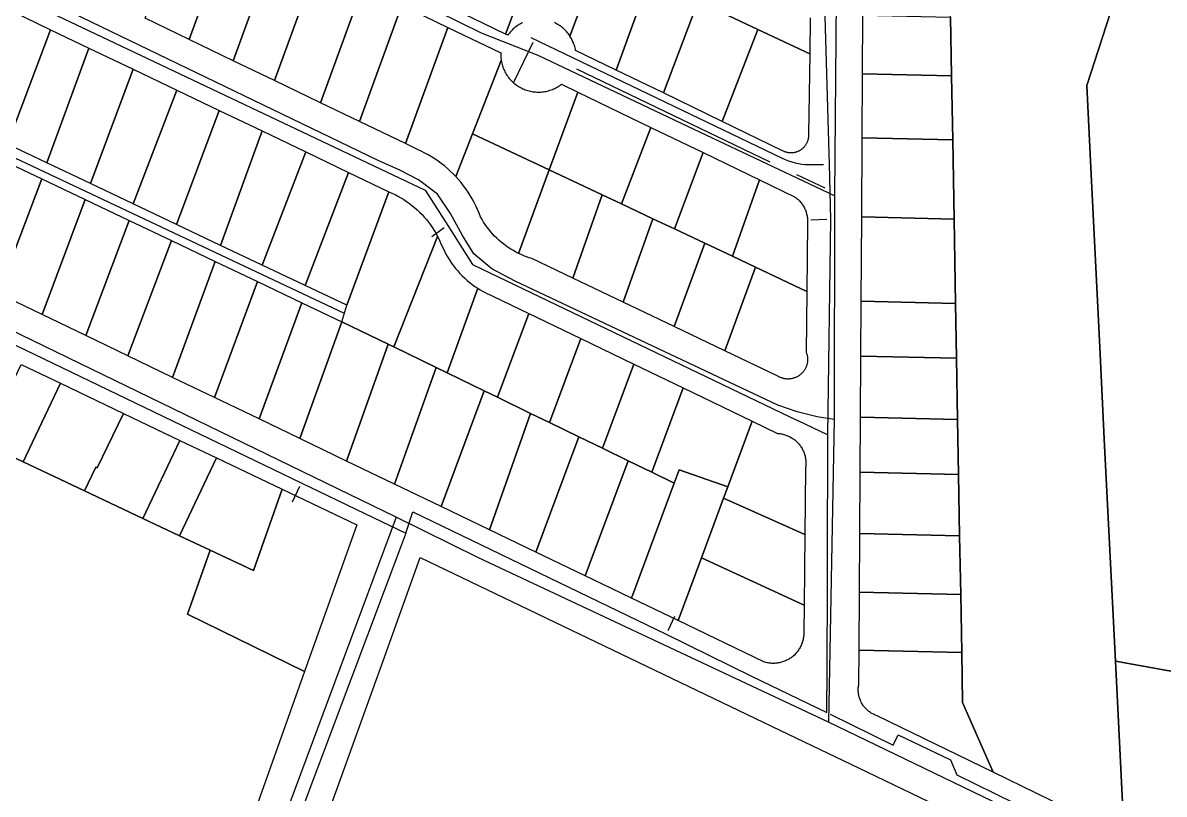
# Model space of a CAD drawing. Extents: x 1876309 to 1899261, y 443723 to 466661.
# Drawn here: x 1894257 to 1895567, y 452837 to 453722 of the extents above; entities that cross this region are included whole.
import ezdxf

# ---------------------------------------------------------------- set-up
doc = ezdxf.new("R2010")
doc.units = 0
doc.header["$MEASUREMENT"] = 0
for name, color, linetype in [('Parcels', 31, 'Continuous'), ('Roads', 7, 'Continuous'), ('Waterlines', 5, 'Continuous')]:
    doc.layers.add(name, color=color, linetype=linetype)

msp = doc.modelspace()

# ---------------------------------------------------------------- linework, layer by layer
at = {"layer": 'Parcels'}
for points in [[(1895328.8, 453337.2), (1895327.8, 453400.3), (1895326, 453497), (1895324.4, 453588), (1895323.1, 453661.4), (1895321.9, 453728.9), (1895320.4, 453817.8), (1895319, 453896.4), (1895536.8, 453831.3), (1895478.3, 453650.4), (1895483, 453555.8), (1895487.9, 453456.7), (1895493.2, 453350), (1895498.8, 453236.6), (1895511.1, 452989.5), (1895521.1, 452788.5), (1895370.8, 452861.8), (1895335.8, 452942), (1895334.8, 452999.3), (1895333.6, 453065.9), (1895332.4, 453133.5), (1895331.2, 453203.8), (1895330.1, 453267.1), (1895328.8, 453337.2)], [(1894860.2, 453840.4), (1894811.3, 453709.5), (1894750.4, 453738.9), (1894799.3, 453869.7), (1894860.2, 453840.4)], [(1894397.7, 453727.7), (1894446.2, 453860.9), (1894496.5, 453836.7), (1894448, 453703.4), (1894397.7, 453727.7)], [(1894547.2, 453812.2), (1894498.7, 453678.9), (1894448, 453703.4), (1894496.5, 453836.7), (1894547.2, 453812.2)], [(1894594.5, 453789.5), (1894546, 453656.1), (1894498.7, 453678.9), (1894547.2, 453812.2), (1894594.5, 453789.5)], [(1894647.2, 453764.2), (1894598.7, 453630.7), (1894546, 453656.1), (1894594.5, 453789.5), (1894647.2, 453764.2)], [(1895032.4, 453747.2), (1894992.3, 453641.9), (1894938.2, 453668.2), (1894976.6, 453773.6), (1895032.4, 453747.2)], [(1894647.2, 453764.2), (1894692, 453742.6), (1894643.4, 453609.1), (1894598.7, 453630.7), (1894647.2, 453764.2)], [(1894992.3, 453641.9), (1895032.4, 453747.2), (1895053.8, 453737.1), (1895100.7, 453714.9), (1895060, 453609.1), (1894992.3, 453641.9)], [(1894289, 453714.5), (1894239.6, 453583.1), (1894191.7, 453605.8), (1894242.5, 453736.8), (1894289, 453714.5)], [(1894744.8, 453717.2), (1894696.2, 453583.7), (1894643.4, 453609.1), (1894692, 453742.6), (1894744.8, 453717.2)], [(1895221, 453663.8), (1895221.4, 453731.3), (1895321.9, 453728.9), (1895323.1, 453661.4), (1895221, 453663.8)], [(1894332.8, 453693.5), (1894284.6, 453561.7), (1894239.6, 453583.1), (1894289, 453714.5), (1894332.8, 453693.5)], [(1894806.2, 453679), (1894773.4, 453595), (1894754.2, 453545.8), (1894751, 453549), (1894747.8, 453552.1), (1894744.4, 453555.2), (1894741, 453558.1), (1894737.4, 453560.9), (1894733.8, 453563.5), (1894730.1, 453566.1), (1894726.3, 453568.5), (1894722.4, 453570.8), (1894718.4, 453572.9), (1894714.4, 453575), (1894710.3, 453576.8), (1894696.2, 453583.7), (1894744.8, 453717.2), (1894805.7, 453687.9), (1894805.6, 453686.4), (1894805.7, 453684.9), (1894805.7, 453683.4), (1894805.8, 453681.9), (1894806, 453680.4), (1894806.2, 453679)], [(1895060, 453609.1), (1895100.7, 453714.9), (1895160.4, 453686.7), (1895158.9, 453594.1), (1895159, 453593.4), (1895158.9, 453592.7), (1895158.9, 453592), (1895158.9, 453591.3), (1895158.8, 453590.6), (1895158.7, 453589.9), (1895158.5, 453589.2), (1895158.4, 453588.5), (1895158.2, 453587.9), (1895158, 453587.2), (1895157.8, 453586.5), (1895157.5, 453585.9), (1895157.3, 453585.2), (1895157, 453584.6), (1895156.7, 453583.9), (1895156.3, 453583.3), (1895156, 453582.7), (1895155.6, 453582.1), (1895155.2, 453581.6), (1895154.8, 453581), (1895154.4, 453580.4), (1895153.9, 453579.9), (1895153.4, 453579.4), (1895152.9, 453578.9), (1895152.4, 453578.4), (1895151.9, 453577.9), (1895151.4, 453577.5), (1895150.8, 453577.1), (1895150.2, 453576.7), (1895149.7, 453576.3), (1895149.1, 453575.9), (1895148.5, 453575.6), (1895147.8, 453575.2), (1895147.2, 453574.9), (1895146.6, 453574.6), (1895145.9, 453574.4), (1895145.2, 453574.1), (1895144.6, 453573.9), (1895143.9, 453573.7), (1895143.2, 453573.6), (1895142.5, 453573.4), (1895141.8, 453573.3), (1895141.1, 453573.2), (1895140.5, 453573.2), (1895139.8, 453573.1), (1895139.1, 453573.1), (1895138.4, 453573.1), (1895137.7, 453573.1), (1895137, 453573.2), (1895136.3, 453573.2), (1895135.6, 453573.3), (1895134.9, 453573.5), (1895134.2, 453573.6), (1895133.5, 453573.8), (1895132.8, 453574), (1895132.2, 453574.2), (1895131.5, 453574.4), (1895130.9, 453574.7), (1895130.2, 453575), (1895129.6, 453575.3), (1895129, 453575.6), (1895060, 453609.1)], [(1894383.7, 453669.2), (1894334.6, 453538), (1894284.6, 453561.7), (1894332.8, 453693.5), (1894383.7, 453669.2)], [(1894433.8, 453645.2), (1894383.8, 453514.6), (1894334.6, 453538), (1894383.7, 453669.2), (1894433.8, 453645.2)], [(1894894, 453642.9), (1894861.3, 453553.6), (1894773.4, 453595), (1894806.2, 453679), (1894806.5, 453677.5), (1894806.8, 453676), (1894807.2, 453674.5), (1894807.6, 453673.1), (1894808.1, 453671.7), (1894808.6, 453670.2), (1894809.2, 453668.8), (1894809.9, 453667.5), (1894810.5, 453666.1), (1894811.3, 453664.8), (1894812, 453663.5), (1894812.8, 453662.2), (1894813.7, 453661), (1894814.6, 453659.7), (1894815.5, 453658.6), (1894816.5, 453657.4), (1894817.5, 453656.3), (1894818.6, 453655.2), (1894819.7, 453654.2), (1894820.8, 453653.2), (1894822, 453652.2), (1894823.2, 453651.3), (1894824.4, 453650.4), (1894825.7, 453649.6), (1894827, 453648.8), (1894828.3, 453648), (1894829.7, 453647.4), (1894831, 453646.7), (1894832.4, 453646.1), (1894833.8, 453645.6), (1894835.3, 453645), (1894836.7, 453644.6), (1894838.2, 453644.2), (1894839.6, 453643.8), (1894841.1, 453643.5), (1894842.6, 453643.3), (1894844.1, 453643.1), (1894845.6, 453643), (1894847.1, 453642.9), (1894848.6, 453642.8), (1894850.1, 453642.9), (1894851.7, 453642.9), (1894853.2, 453643), (1894854.7, 453643.2), (1894856.2, 453643.5), (1894857.7, 453643.7), (1894859.1, 453644.1), (1894860.6, 453644.4), (1894862, 453644.9), (1894863.5, 453645.4), (1894864.9, 453645.9), (1894866.3, 453646.5), (1894867.7, 453647.1), (1894869, 453647.8), (1894870.3, 453648.5), (1894871.6, 453649.3), (1894872.9, 453650.1), (1894874.2, 453651), (1894875.4, 453651.9), (1894894, 453642.9)], [(1895220.6, 453590.5), (1895221, 453663.8), (1895323.1, 453661.4), (1895324.4, 453588), (1895220.6, 453590.5)], [(1894482.3, 453621.9), (1894433.5, 453491), (1894383.8, 453514.6), (1894433.8, 453645.2), (1894482.3, 453621.9)], [(1894978, 453602.3), (1894944.4, 453514.4), (1894921.9, 453525), (1894861.3, 453553.6), (1894894, 453642.9), (1894978, 453602.3)], [(1894433.5, 453491), (1894482.3, 453621.9), (1894531.8, 453598.2), (1894484.1, 453466.9), (1894433.5, 453491)], [(1894978, 453602.3), (1895037.9, 453573.4), (1895005.1, 453485.7), (1894980.1, 453497.5), (1894944.4, 453514.4), (1894978, 453602.3)], [(1894582.1, 453574.1), (1894531.9, 453444.2), (1894484.1, 453466.9), (1894531.8, 453598.2), (1894582.1, 453574.1)], [(1894861.3, 453553.6), (1894826.2, 453457.7), (1894823.1, 453459.2), (1894820.2, 453460.9), (1894817.2, 453462.6), (1894814.3, 453464.5), (1894811.5, 453466.4), (1894808.8, 453468.5), (1894806.1, 453470.6), (1894803.6, 453472.9), (1894801.1, 453475.2), (1894798.6, 453477.6), (1894796.3, 453480.1), (1894794, 453482.7), (1894791.9, 453485.3), (1894789.8, 453488), (1894787.8, 453490.8), (1894786, 453493.7), (1894784.2, 453496.6), (1894782.5, 453499.6), (1894780.9, 453503.9), (1894779.1, 453508), (1894777.2, 453512.2), (1894775.2, 453516.2), (1894773, 453520.2), (1894770.7, 453524.1), (1894768.2, 453528), (1894765.7, 453531.7), (1894763, 453535.4), (1894760.2, 453538.9), (1894757.2, 453542.4), (1894754.2, 453545.8), (1894773.4, 453595), (1894861.3, 453553.6)], [(1895220, 453499.5), (1895220.6, 453590.5), (1895324.4, 453588), (1895326, 453497), (1895220, 453499.5)], [(1894279.1, 453543.2), (1894229, 453411.6), (1894185.2, 453432.7), (1894234.6, 453564.4), (1894279.1, 453543.2)], [(1894582.1, 453574.1), (1894631.1, 453550.6), (1894581.1, 453420.9), (1894531.9, 453444.2), (1894582.1, 453574.1)], [(1895102.7, 453542.2), (1895071.6, 453454.4), (1895039.9, 453469.3), (1895005.1, 453485.7), (1895037.9, 453573.4), (1895102.7, 453542.2)], [(1894677.2, 453528.4), (1894629.1, 453398.1), (1894581.1, 453420.9), (1894631.1, 453550.6), (1894677.2, 453528.4)], [(1894921.9, 453525), (1894888.6, 453429.2), (1894841.4, 453451.8), (1894838.3, 453452.7), (1894835.2, 453453.8), (1894832.2, 453455), (1894829.2, 453456.3), (1894826.2, 453457.7), (1894861.3, 453553.6), (1894921.9, 453525)], [(1894328.8, 453519.5), (1894279.3, 453387.4), (1894229, 453411.6), (1894279.1, 453543.2), (1894328.8, 453519.5)], [(1895102.7, 453542.2), (1895143.8, 453522.3), (1895144.8, 453521.6), (1895145.7, 453520.8), (1895146.6, 453520), (1895147.4, 453519.2), (1895148.3, 453518.4), (1895149.1, 453517.5), (1895149.8, 453516.6), (1895150.6, 453515.7), (1895151.3, 453514.7), (1895152, 453513.8), (1895152.6, 453512.8), (1895153.2, 453511.8), (1895153.8, 453510.7), (1895154.3, 453509.7), (1895154.8, 453508.6), (1895155.3, 453507.5), (1895155.7, 453506.4), (1895156.1, 453505.3), (1895156.4, 453504.2), (1895156.7, 453503), (1895157, 453501.9), (1895157.2, 453500.7), (1895157.4, 453499.5), (1895157.6, 453498.4), (1895157.7, 453497.2), (1895157.8, 453496), (1895157.8, 453494.8), (1895157.8, 453493.6), (1895157.7, 453492.5), (1895157.1, 453414), (1895097.9, 453441.9), (1895071.6, 453454.4), (1895102.7, 453542.2)], [(1894676.3, 453353.3), (1894623.3, 453379.1), (1894629.1, 453398.1), (1894677.2, 453528.4), (1894680.8, 453526.9), (1894684.3, 453525.2), (1894687.7, 453523.4), (1894691.1, 453521.5), (1894694.4, 453519.5), (1894697.6, 453517.4), (1894700.8, 453515.1), (1894703.8, 453512.8), (1894706.8, 453510.3), (1894709.7, 453507.7), (1894712.5, 453505.1), (1894715.3, 453502.3), (1894717.9, 453499.4), (1894720.4, 453496.5), (1894722.8, 453493.5), (1894725.1, 453490.4), (1894727.3, 453487.2), (1894729.4, 453483.9), (1894731.4, 453480.6), (1894733.2, 453477.2), (1894682.9, 453350.2), (1894676.3, 453353.3)], [(1894944.4, 453514.4), (1894980.1, 453497.5), (1894946.2, 453401.7), (1894888.6, 453429.2), (1894921.9, 453525), (1894944.4, 453514.4)], [(1894379.2, 453495.5), (1894329.5, 453363.2), (1894279.3, 453387.4), (1894328.8, 453519.5), (1894379.2, 453495.5)], [(1894980.1, 453497.5), (1895005.1, 453485.7), (1895039.9, 453469.3), (1895004.9, 453373.6), (1894946.2, 453401.7), (1894980.1, 453497.5)], [(1895219.4, 453402.9), (1895220, 453499.5), (1895326, 453497), (1895327.8, 453400.3), (1895219.4, 453402.9)], [(1894427.7, 453472.4), (1894377.5, 453340.1), (1894329.5, 453363.2), (1894379.2, 453495.5), (1894427.7, 453472.4)], [(1894477.9, 453448.4), (1894429, 453315.3), (1894377.5, 453340.1), (1894427.7, 453472.4), (1894477.9, 453448.4)], [(1894731.4, 453326.6), (1894682.9, 453350.2), (1894733.2, 453477.2), (1894735, 453473.6), (1894736.7, 453469.9), (1894738.2, 453466.2), (1894739.8, 453462.8), (1894741.4, 453459.4), (1894743.2, 453456), (1894745.2, 453452.7), (1894747.2, 453449.5), (1894749.3, 453446.4), (1894751.5, 453443.3), (1894753.9, 453440.4), (1894756.3, 453437.5), (1894758.9, 453434.6), (1894761.5, 453431.9), (1894764.3, 453429.3), (1894767.1, 453426.7), (1894770, 453424.3), (1894773, 453422), (1894776, 453419.7), (1894779.2, 453417.6), (1894744.3, 453320.4), (1894731.4, 453326.6)], [(1895097.9, 453441.9), (1895062.7, 453345.9), (1895004.9, 453373.6), (1895039.9, 453469.3), (1895071.6, 453454.4), (1895097.9, 453441.9)], [(1894429, 453315.3), (1894477.9, 453448.4), (1894526.4, 453425.3), (1894477.1, 453292.2), (1894429, 453315.3)], [(1895062.7, 453345.9), (1895097.9, 453441.9), (1895157.1, 453414), (1895156.4, 453343.8), (1895156.6, 453343.1), (1895156.9, 453342.3), (1895157.1, 453341.6), (1895157.3, 453340.8), (1895157.4, 453340.1), (1895157.6, 453339.3), (1895157.7, 453338.5), (1895157.7, 453337.8), (1895157.8, 453337), (1895157.8, 453336.2), (1895157.8, 453335.4), (1895157.8, 453334.7), (1895157.7, 453333.9), (1895157.7, 453333.1), (1895157.6, 453332.4), (1895157.4, 453331.6), (1895157.3, 453330.8), (1895157.1, 453330.1), (1895156.9, 453329.3), (1895156.6, 453328.6), (1895156.4, 453327.9), (1895156.1, 453327.2), (1895155.8, 453326.4), (1895155.4, 453325.8), (1895155.1, 453325.1), (1895154.7, 453324.4), (1895154.3, 453323.7), (1895153.9, 453323.1), (1895153.4, 453322.5), (1895152.9, 453321.8), (1895152.4, 453321.2), (1895151.9, 453320.7), (1895151.4, 453320.1), (1895150.8, 453319.6), (1895150.3, 453319), (1895149.7, 453318.5), (1895149.1, 453318.1), (1895148.5, 453317.6), (1895147.8, 453317.2), (1895147.2, 453316.7), (1895146.5, 453316.3), (1895145.8, 453316), (1895145.1, 453315.6), (1895144.4, 453315.3), (1895143.7, 453315), (1895143, 453314.7), (1895142.2, 453314.5), (1895141.5, 453314.3), (1895140.8, 453314.1), (1895140, 453313.9), (1895139.2, 453313.8), (1895138.5, 453313.6), (1895137.7, 453313.5), (1895136.9, 453313.5), (1895136.2, 453313.4), (1895135.4, 453313.4), (1895134.6, 453313.4), (1895133.8, 453313.5), (1895133.1, 453313.5), (1895132.3, 453313.6), (1895131.5, 453313.8), (1895130.8, 453313.9), (1895130, 453314.1), (1895129.3, 453314.3), (1895128.5, 453314.5), (1895127.8, 453314.8), (1895127.1, 453315), (1895126.4, 453315.3), (1895125.7, 453315.7), (1895125, 453316), (1895124.3, 453316.4), (1895123.6, 453316.8), (1895062.7, 453345.9)], [(1894577.3, 453401), (1894528.4, 453267.5), (1894477.1, 453292.2), (1894526.4, 453425.3), (1894577.3, 453401)], [(1894786.5, 453299.9), (1894744.3, 453320.4), (1894779.2, 453417.6), (1894782, 453415.9), (1894784.8, 453414.3), (1894787.6, 453412.7), (1894790.5, 453411.2), (1894793.5, 453409.9), (1894796.5, 453408.6), (1894837.8, 453388.7), (1894801.8, 453292.5), (1894786.5, 453299.9)], [(1894577.3, 453401), (1894623.3, 453379.1), (1894575.1, 453245), (1894528.4, 453267.5), (1894577.3, 453401)], [(1895219.1, 453339.8), (1895219.4, 453402.9), (1895327.8, 453400.3), (1895328.8, 453337.2), (1895219.1, 453339.8)], [(1894623.3, 453379.1), (1894676.3, 453353.3), (1894628.7, 453219.2), (1894575.1, 453245), (1894623.3, 453379.1)], [(1894839.8, 453274), (1894801.8, 453292.5), (1894837.8, 453388.7), (1894897.5, 453359.9), (1894861.8, 453263.3), (1894839.8, 453274)], [(1894682.9, 453350.2), (1894731.4, 453326.6), (1894683.8, 453192.7), (1894628.7, 453219.2), (1894676.3, 453353.3), (1894682.9, 453350.2)], [(1894897.5, 453359.9), (1894958.3, 453330.6), (1894922.5, 453233.9), (1894895.4, 453247), (1894861.8, 453263.3), (1894897.5, 453359.9)], [(1895218.6, 453269.7), (1895219.1, 453339.8), (1895328.8, 453337.2), (1895330.1, 453267.1), (1895218.6, 453269.7)], [(1894212, 453239.9), (1894255.1, 453330.2), (1894300.5, 453308.5), (1894257.4, 453218.2), (1894212, 453239.9)], [(1894744.3, 453320.4), (1894786.5, 453299.9), (1894737.3, 453166.9), (1894683.8, 453192.7), (1894731.4, 453326.6), (1894744.3, 453320.4)], [(1894952, 453219.6), (1894922.5, 453233.9), (1894958.3, 453330.6), (1895015.2, 453303.2), (1894979.2, 453206.4), (1894952, 453219.6)], [(1894372.5, 453274), (1894342.6, 453211.3), (1894340.8, 453212.2), (1894327.8, 453185), (1894257.4, 453218.2), (1894300.5, 453308.5), (1894372.5, 453274)], [(1895004.9, 453193.9), (1894979.2, 453206.4), (1895015.2, 453303.2), (1895094.2, 453265.1), (1895066.2, 453189.5), (1895010.6, 453209.3), (1895004.9, 453193.9)], [(1894801.8, 453292.5), (1894839.8, 453274), (1894792.6, 453140.3), (1894737.3, 453166.9), (1894786.5, 453299.9), (1894801.8, 453292.5)], [(1894372.5, 453274), (1894437.5, 453242.9), (1894394.7, 453153.4), (1894327.8, 453185), (1894340.8, 453212.2), (1894342.6, 453211.3), (1894372.5, 453274)], [(1894846.1, 453114.5), (1894792.6, 453140.3), (1894839.8, 453274), (1894861.8, 453263.3), (1894895.4, 453247), (1894846.1, 453114.5)], [(1895061.4, 453176.5), (1895066.2, 453189.5), (1895094.2, 453265.1), (1895123.5, 453250.9), (1895124.7, 453250.9), (1895125.9, 453250.7), (1895127.1, 453250.6), (1895128.2, 453250.4), (1895129.4, 453250.1), (1895130.5, 453249.8), (1895131.7, 453249.5), (1895132.8, 453249.1), (1895133.9, 453248.7), (1895135, 453248.3), (1895136.1, 453247.8), (1895137.1, 453247.3), (1895138.2, 453246.7), (1895139.2, 453246.2), (1895140.2, 453245.5), (1895141.2, 453244.9), (1895142.2, 453244.2), (1895143.1, 453243.5), (1895144, 453242.7), (1895144.9, 453241.9), (1895145.7, 453241.1), (1895146.6, 453240.3), (1895147.4, 453239.4), (1895148.1, 453238.5), (1895148.9, 453237.6), (1895149.6, 453236.6), (1895150.2, 453235.6), (1895150.9, 453234.6), (1895151.5, 453233.6), (1895152, 453232.6), (1895152.6, 453231.5), (1895153, 453230.4), (1895153.5, 453229.4), (1895153.9, 453228.3), (1895154.3, 453227.1), (1895154.6, 453226), (1895154.9, 453224.9), (1895155.2, 453223.7), (1895155.4, 453222.5), (1895155.6, 453221.4), (1895155.7, 453220.2), (1895155.8, 453219), (1895155.9, 453217.8), (1895155.9, 453216.7), (1895155.9, 453215.5), (1895155.8, 453214.3), (1895155.7, 453213.1), (1895155.6, 453211.9), (1895155.4, 453210.8), (1895154.7, 453135), (1895061.4, 453176.5)], [(1895218.6, 453269.7), (1895330.1, 453267.1), (1895331.2, 453203.8), (1895218.2, 453206.5), (1895218.6, 453269.7)], [(1894043.4, 452884.7), (1894099.3, 453041.2), (1894122.1, 453105), (1894139.2, 453152.8), (1894158, 453205.6), (1894172.6, 453246.4), (1894176.2, 453256.5), (1894212, 453239.9), (1894257.4, 453218.2), (1894327.8, 453185), (1894394.7, 453153.4), (1894436.9, 453133.5), (1894472, 453117), (1894446.1, 453043.5), (1894580.6, 452977.7), (1894465.8, 452654.7), (1894423.7, 452671.3), (1894403.4, 452614.2), (1894375.7, 452535.9), (1893985.8, 452723.4), (1894043.4, 452884.7)], [(1894436.9, 453133.5), (1894394.7, 453153.4), (1894437.5, 453242.9), (1894479.5, 453222.8), (1894436.9, 453133.5)], [(1894846.1, 453114.5), (1894895.4, 453247), (1894922.5, 453233.9), (1894952, 453219.6), (1894902.7, 453087.3), (1894846.1, 453114.5)], [(1894554.6, 453186.9), (1894521.7, 453093.5), (1894472, 453117), (1894436.9, 453133.5), (1894479.5, 453222.8), (1894554.6, 453186.9)], [(1894979.2, 453206.4), (1895004.9, 453193.9), (1894955.8, 453061.8), (1894932.8, 453072.8), (1894902.7, 453087.3), (1894952, 453219.6), (1894979.2, 453206.4)], [(1895066.2, 453189.5), (1895061.4, 453176.5), (1895036, 453108), (1895009.3, 453036), (1894955.8, 453061.8), (1895004.9, 453193.9), (1895010.6, 453209.3), (1895066.2, 453189.5)], [(1895217.8, 453136.2), (1895218.2, 453206.5), (1895331.2, 453203.8), (1895332.4, 453133.5), (1895217.8, 453136.2)], [(1894554.6, 453186.9), (1894640.3, 453145.8), (1894580.6, 452977.7), (1894446.1, 453043.5), (1894472, 453117), (1894521.7, 453093.5), (1894554.6, 453186.9)], [(1895153.9, 453053.7), (1895036, 453108), (1895061.4, 453176.5), (1895154.7, 453135), (1895153.9, 453053.7)], [(1895217.8, 453136.2), (1895332.4, 453133.5), (1895333.6, 453065.9), (1895217.4, 453068.7), (1895217.8, 453136.2)], [(1895009.3, 453036), (1895036, 453108), (1895153.9, 453053.7), (1895153.5, 453022.6), (1895153.5, 453021.4), (1895153.5, 453020.2), (1895153.4, 453019), (1895153.3, 453017.8), (1895153.1, 453016.6), (1895152.9, 453015.4), (1895152.7, 453014.2), (1895152.4, 453013), (1895152.1, 453011.9), (1895151.7, 453010.7), (1895151.3, 453009.6), (1895150.8, 453008.4), (1895150.4, 453007.3), (1895149.8, 453006.2), (1895149.3, 453005.2), (1895148.7, 453004.1), (1895148, 453003.1), (1895147.4, 453002.1), (1895146.7, 453001.1), (1895145.9, 453000.1), (1895145.2, 452999.2), (1895144.4, 452998.3), (1895143.5, 452997.4), (1895142.7, 452996.5), (1895141.8, 452995.7), (1895140.8, 452994.9), (1895139.9, 452994.2), (1895138.9, 452993.4), (1895137.9, 452992.8), (1895136.9, 452992.1), (1895135.9, 452991.5), (1895134.8, 452990.9), (1895133.7, 452990.4), (1895132.6, 452989.8), (1895131.5, 452989.4), (1895130.4, 452988.9), (1895129.2, 452988.6), (1895128.1, 452988.2), (1895126.9, 452987.9), (1895125.7, 452987.6), (1895124.5, 452987.4), (1895123.3, 452987.2), (1895122.1, 452987.1), (1895120.9, 452987), (1895119.7, 452986.9), (1895118.5, 452986.9), (1895117.3, 452986.9), (1895116.1, 452987), (1895114.9, 452987.1), (1895113.6, 452987.2), (1895112.5, 452987.4), (1895111.3, 452987.7), (1895110.1, 452987.9), (1895108.9, 452988.2), (1895107.8, 452988.6), (1895009.3, 453036)], [(1895217, 453002.1), (1895217.4, 453068.7), (1895333.6, 453065.9), (1895334.8, 452999.3), (1895217, 453002.1)], [(1895370.8, 452861.8), (1895237.6, 452926.8), (1895236.6, 452927.2), (1895235.6, 452927.5), (1895234.6, 452928), (1895233.6, 452928.4), (1895232.7, 452928.9), (1895231.7, 452929.4), (1895230.8, 452929.9), (1895229.9, 452930.5), (1895229, 452931.1), (1895228.2, 452931.8), (1895227.4, 452932.4), (1895226.5, 452933.1), (1895225.8, 452933.8), (1895225, 452934.6), (1895224.3, 452935.4), (1895223.5, 452936.2), (1895222.9, 452937), (1895222.2, 452937.8), (1895221.6, 452938.7), (1895221, 452939.6), (1895220.4, 452940.5), (1895219.9, 452941.4), (1895219.4, 452942.4), (1895218.9, 452943.3), (1895218.5, 452944.3), (1895218.1, 452945.3), (1895217.7, 452946.3), (1895217.4, 452947.3), (1895217.1, 452948.3), (1895216.8, 452949.4), (1895216.6, 452950.4), (1895216.4, 452951.5), (1895216.3, 452952.5), (1895216.2, 452953.6), (1895216.1, 452954.7), (1895216, 452955.7), (1895216, 452956.8), (1895216.1, 452957.9), (1895216.1, 452958.9), (1895216.2, 452960), (1895216.4, 452961.1), (1895216.5, 452962.1), (1895216.8, 452963.2), (1895217, 453002.1), (1895334.8, 452999.3), (1895335.8, 452942), (1895370.8, 452861.8)], [(1895521.1, 452788.5), (1895511.1, 452989.5), (1895685.1, 452958), (1895675.8, 452907.2), (1895710.2, 452856.4), (1895800.6, 452839), (1895794.5, 452805.5), (1895662.1, 452831.1), (1895650.5, 452767.1), (1895643.5, 452728.8), (1895521.1, 452788.5)]]:
    msp.add_lwpolyline(points, close=True, dxfattribs=at)
for points in [[(1894830.8, 453722.5), (1894829.5, 453721.9), (1894828.2, 453721.2), (1894826.9, 453720.4), (1894825.6, 453719.6), (1894824.4, 453718.8), (1894823.1, 453717.9), (1894822, 453717), (1894820.8, 453716), (1894819.7, 453715), (1894818.6, 453713.9), (1894817.6, 453712.9), (1894816.6, 453711.7), (1894815.6, 453710.6), (1894814.7, 453709.4), (1894813.8, 453708.2), (1894811.3, 453709.5), (1894860.2, 453840.4)], [(1895685.1, 452958), (1895511.1, 452989.5), (1895498.8, 453236.6), (1895493.2, 453350), (1895487.9, 453456.7), (1895483, 453555.8), (1895478.3, 453650.4), (1895536.8, 453831.3), (1895536.8, 453831.3), (1895545.9, 453824.7), (1895555.3, 453818.4), (1895564.9, 453812.4), (1895574.7, 453806.8)], [(1894924.2, 453811.8), (1894885.1, 453707.2), (1894884.3, 453708.5), (1894883.4, 453709.7), (1894882.4, 453710.9), (1894881.5, 453712), (1894880.5, 453713.1), (1894879.4, 453714.2), (1894878.3, 453715.2), (1894877.2, 453716.2), (1894876.1, 453717.2), (1894874.9, 453718.1), (1894873.7, 453719), (1894872.4, 453719.8), (1894871.1, 453720.6), (1894869.8, 453721.3), (1894868.5, 453722), (1894867.2, 453722.7)], [(1894976.6, 453773.6), (1894938.2, 453668.2), (1894891.6, 453690.8), (1894891.3, 453692.2), (1894891, 453693.7), (1894890.6, 453695.1), (1894890.2, 453696.5), (1894889.7, 453697.9), (1894889.2, 453699.3), (1894888.6, 453700.7), (1894888, 453702.1), (1894887.3, 453703.4), (1894886.6, 453704.7), (1894885.9, 453706), (1894885.1, 453707.2), (1894924.2, 453811.8)], [(1895161, 453728.2), (1895160.4, 453686.7), (1895100.7, 453714.9), (1895053.8, 453737.1)], [(1894599.6, 452792.5), (1894670.7, 452989.9), (1894713.3, 453108.3), (1895126.6, 452910), (1895225.9, 452862.2), (1895369, 452793.6)]]:
    msp.add_lwpolyline(points, dxfattribs=at)
at = {"layer": 'Roads'}
for p, q in [((1894626.2, 453388.5), (1893761.6, 453797)), ((1895188.9, 453523.8), (1895188.2, 453266.9)), ((1894685.5, 453154.7), (1894102.8, 453438.1)), ((1895188.2, 453266.9), (1895181.8, 452919.3)), ((1894685.5, 453154.7), (1894427.2, 452459.4)), ((1895794.5, 452624.1), (1895181.8, 452919.3))]:
    msp.add_line(p, q, dxfattribs=at)
for points in [[(1894783.4, 453710.4), (1894534.8, 453833.3), (1893882.3, 454142.9)], [(1895188.2, 453266.9), (1895168.7, 453270), (1895145.8, 453275.8), (1895123.6, 453283.3), (1894822.1, 453425.8), (1894795.3, 453440.1), (1894774.7, 453457.2), (1894761.6, 453478.3), (1894747.9, 453503.5), (1894733.1, 453525.7), (1894711.4, 453542.3), (1894689.7, 453553.1), (1894665.1, 453564.5), (1893830.7, 453967.2), (1893821.5, 453971.6)], [(1895029.2, 453873), (1895069.8, 453872), (1895100.8, 453867.5), (1895130, 453854.5), (1895153.4, 453837.8), (1895171.4, 453814.5), (1895184.8, 453787.1), (1895190.7, 453750.2), (1895188.9, 453523.8)], [(1895188.9, 453523.8), (1895020.4, 453603.2), (1894848.7, 453684.8), (1894783.4, 453710.4)], [(1895181.8, 452919.3), (1894780.3, 453108.1), (1894685.5, 453154.7)]]:
    msp.add_lwpolyline(points, dxfattribs=at)
at = {"layer": 'Waterlines', "color": 5}
for p, q in [((1894207, 453773.3), (1894340.5, 453709.8)), ((1894842.4, 453699.7), (1894820.3, 453653.7)), ((1895115.1, 453562.6), (1894893, 453669.3)), ((1895182.2, 453572.3), (1895182.5, 453560.1)), ((1895182.5, 453560.1), (1895184.2, 453496.5)), ((1895177.9, 453532.4), (1895145.7, 453547.9)), ((1894740.9, 453487), (1894726.4, 453476.8)), ((1895180.1, 453496.4), (1895161.7, 453495.9)), ((1895184.2, 453496.5), (1895180.8, 453249.2)), ((1894143.1, 453402.9), (1894576.7, 453194.2)), ((1895180.8, 453249.2), (1895147, 453265.4)), ((1895180.8, 453249.2), (1895179.9, 452955.2)), ((1894574.6, 453189.9), (1894566.3, 453172.1)), ((1894576.7, 453194.2), (1894649.5, 453159)), ((1894649.5, 453159), (1894696.6, 453136.3)), ((1894696.6, 453136.3), (1894704.7, 453160.9)), ((1894704.7, 453160.9), (1894995.6, 453020.3)), ((1894696.6, 453136.3), (1894691, 453121.2)), ((1894691, 453121.2), (1894576.1, 452815.7)), ((1894997.7, 453024.7), (1895005.5, 453041.2)), ((1894995.6, 453020.3), (1895093.5, 452972.3)), ((1895093.5, 452972.3), (1895179.8, 452930.4)), ((1895179.8, 452930.4), (1895179.9, 452955.2))]:
    msp.add_line(p, q, dxfattribs=at)
for points in [[(1895029.5, 453865), (1895065.6, 453879), (1895174.9, 453822), (1895182.2, 453572.3)], [(1894340.5, 453709.8), (1894718.8, 453530.2), (1894744.8, 453489.6)], [(1894840.3, 453705.6), (1895128.7, 453567), (1895132.3, 453565.4), (1895136, 453564), (1895139.7, 453562.8), (1895143.5, 453561.7), (1895147.3, 453560.9), (1895151.2, 453560.3), (1895155.1, 453559.9), (1895159, 453559.6), (1895162.9, 453559.6), (1895176, 453559.9)], [(1894744.8, 453489.6), (1894773.4, 453445), (1895147, 453265.4)], [(1895183.8, 452928.4), (1895256, 452893), (1895262, 452905), (1895322, 452876), (1895329, 452859), (1895482, 452784), (1895498, 452787), (1895786.8, 452644.1)]]:
    msp.add_lwpolyline(points, dxfattribs=at)

doc.saveas('drawing.dxf')
